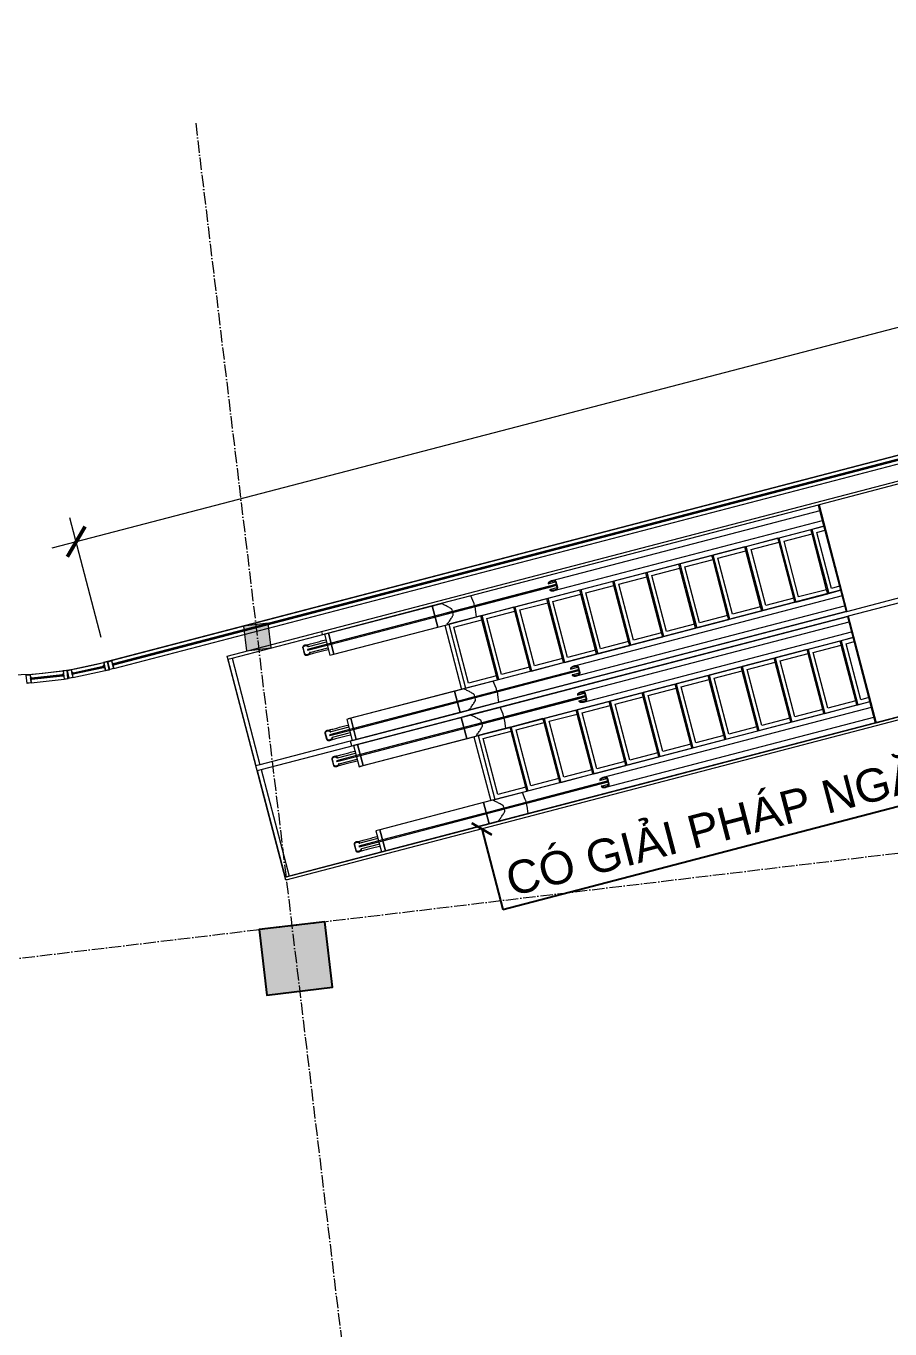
# Model space of a CAD drawing. Header units: millimetres. Extents: x -20211 to 105142, y -25405 to 48204.
# Drawn here: x 46216 to 56658, y 23342 to 39103 of the extents above; entities that cross this region are included whole.
import ezdxf

# ---------------------------------------------------------------- set-up
doc = ezdxf.new("R2010")
doc.units = ezdxf.units.MM
doc.linetypes.add('Grid Line', pattern=[4.2, 3, -0.6, 0, -0.6])
doc.layers.get('Defpoints').update_dxf_attribs({"color": 230})
for name, color, linetype, lineweight in [('CHU', 181, 'Continuous', 5), ('CUA', 31, 'Continuous', 9), ('DIM', 1, 'Continuous', 5), ('gf$0$A-_DETA----_E', 8, 'Continuous', 9), ('NET-CAT', 3, 'Continuous', 15), ('NET-THAY', 2, 'Continuous', 9), ('THIET-BI-1', 26, 'Continuous', 5), ('TRUC', 225, 'Continuous', 5), ('X-COT HAM$0$LC.HA', 8, 'Continuous', 9)]:
    doc.layers.add(name, color=color, linetype=linetype, lineweight=lineweight)
doc.styles.add('Arial_3', font='arial_0.ttf', dxfattribs={"height": 400})
doc.styles.add('TA1', font='arial_0.ttf')
doc.dimstyles.new('D_200_KTx2', dxfattribs={"dimtxt": 400, "dimasz": 300, "dimexe": 300, "dimexo": 300, "dimgap": 160, "dimtad": 1, "dimdec": 0, "dimzin": 9, "dimtxsty": 'TA1', "dimblk": 'ARCHTICK', "dimcen": 1, "dimdle": 300, "dimclrd": 256, "dimclre": 256, "dimclrt": 7, "dimadec": 0, "dimazin": 0, "dimtfac": 1, "dimtdec": 0, "dimtix": 1, "dimtmove": 1, "dimatfit": 3, "dimldrblk": 'ARCHTICK', "dimfxl": 0, "dimtolj": 1, "dimtzin": 0, "dimlwd": -1, "dimlwe": -1, "dimarcsym": 0})

# ---------------------------------------------------------------- blocks, each defined once
blk = doc.blocks.new('_ARCHTICK')
at = {"color": 0, "linetype": 'ByBlock', "const_width": 0.15}
blk.add_lwpolyline([(-0.5, -0.5), (0.5, 0.5)], dxfattribs=at)
blk = doc.blocks.new('*D75')
at = {"layer": 'Defpoints', "color": 0, "transparency": 16777216}
for p in [(69582, 38813), (69961, 37362), (47201, 31415)]:
    blk.add_point(p, dxfattribs=at)
at = {"layer": 'DIM', "transparency": 16777216}
for p, q in [((69885, 37652), (69506, 39103)), ((46532, 32790), (69872, 38889)), ((47125, 31705), (46746, 33156))]:
    blk.add_line(p, q, dxfattribs=at)
at = {"layer": 'DIM', "transparency": 16777216, "xscale": 300, "yscale": 300, "zscale": 300}
for p, rotation in [((69582, 38813), 14.6428708967525), ((46822, 32866), 194.6428708967525)]:
    blk.add_blockref('_ARCHTICK', p, dxfattribs=dict(at, rotation=rotation))
at = {"layer": 'DIM', "color": 7, "transparency": 16777216, "insert": (58110, 36192), "char_height": 400, "attachment_point": 5, "rotation": 14.6429, "style": 'TA1', "bg_fill": 3, "box_fill_scale": 1.1, "bg_fill_color": 256, "bg_fill_true_color": 13158600, "bg_fill_transparency": 0}
blk.add_mtext('\\A1;23524', dxfattribs=at)
blk = doc.blocks.new('escalator')
for p, q in [((0, -38), (0, -1370)), ((0, -38), (51, -38)), ((0, -38), (0, -1370)), ((51, -38), (2639, -38)), ((51, -38), (51, -1370)), ((908, -134), (908, -208)), ((915, -208), (915, -134)), ((973, -134), (980, -134)), ((980, -134), (1204, -134)), ((1254, -38), (1204, -38)), ((1204, -38), (1204, -303)), ((1254, -303), (1254, -38)), ((2551, -38), (1254, -38)), ((1254, -38), (1254, -303)), ((2551, -38), (2551, -303)), ((2663, -38), (2551, -38)), ((2551, -303), (2551, -38)), ((2639, -38), (2690, -38)), ((2639, -38), (2690, -38)), ((2639, -38), (2639, -38)), ((3036, -38), (2663, -38)), ((2690, -38), (2690, -38)), ((2773, -163), (2773, -145)), ((3048, -129), (3036, -38)), ((7375, -38), (3036, -38)), ((3048, -137), (3048, -129)), ((3049, -145), (3048, -137)), ((3049, -163), (3049, -145)), ((3976, -134), (3986, -134)), ((3986, -134), (3976, -134)), ((3986, -134), (4066, -134)), ((7375, -109), (4026, -109)), ((4066, -134), (4066, -208)), ((4076, -208), (4076, -134)), ((7385, -38), (7375, -38)), ((7375, -38), (7375, -1370)), ((8493, -38), (7385, -38)), ((7385, -38), (7385, -1370)), ((7385, -1370), (7385, -38)), ((1254, -166), (958, -166)), ((958, -166), (958, -176)), ((958, -176), (1254, -176)), ((980, -208), (973, -208)), ((980, -208), (1204, -208)), ((1204, -303), (1254, -303)), ((1254, -176), (1254, -166)), ((2694, -166), (1254, -166)), ((1254, -166), (1254, -176)), ((1254, -176), (4015, -176)), ((1254, -303), (2551, -303)), ((2551, -303), (2663, -303)), ((2639, -303), (2639, -1104)), ((2663, -303), (3036, -303)), ((3090, -304), (2690, -304)), ((2690, -304), (2690, -1104)), ((2694, -171), (2694, -163)), ((2694, -163), (2773, -163)), ((2694, -178), (2694, -171)), ((2773, -178), (2694, -178)), ((4015, -166), (2697, -166)), ((2773, -163), (3049, -163)), ((2773, -197), (2773, -178)), ((3049, -178), (2773, -178)), ((3036, -303), (3048, -212)), ((3036, -303), (7375, -303)), ((3048, -205), (3049, -197)), ((3048, -212), (3048, -205)), ((3049, -163), (4066, -163)), ((3049, -197), (3049, -178)), ((4066, -178), (3049, -178)), ((3090, -354), (3090, -304)), ((3090, -304), (3102, -304)), ((3502, -304), (3102, -304)), ((3102, -304), (3102, -1104)), ((3104, -1104), (3104, -304)), ((3502, -354), (3502, -304)), ((3502, -304), (3515, -304)), ((3915, -304), (3515, -304)), ((3515, -304), (3515, -1104)), ((3516, -1104), (3516, -304)), ((3915, -354), (3915, -304)), ((3915, -304), (3927, -304)), ((4327, -304), (3927, -304)), ((3927, -304), (3927, -1104)), ((3929, -1104), (3929, -304)), ((3986, -208), (3976, -208)), ((3976, -208), (3986, -208)), ((4066, -208), (3986, -208)), ((4015, -176), (4015, -166)), ((4015, -166), (4066, -166)), ((4066, -176), (4015, -176)), ((4026, -232), (7375, -232)), ((4327, -354), (4327, -304)), ((4327, -304), (4339, -304)), ((4740, -304), (4340, -304)), ((4340, -304), (4340, -1104)), ((4341, -1104), (4341, -304)), ((4740, -354), (4740, -304)), ((4740, -304), (4752, -304)), ((5152, -304), (4752, -304)), ((4752, -304), (4752, -1104)), ((4753, -1104), (4753, -304)), ((5152, -354), (5152, -304)), ((5152, -304), (5164, -304)), ((5564, -304), (5164, -304)), ((5164, -304), (5164, -1104)), ((5166, -1104), (5166, -304)), ((5564, -354), (5564, -304)), ((5564, -304), (5577, -304)), ((5977, -304), (5577, -304)), ((5577, -304), (5577, -1104)), ((5578, -1104), (5578, -304)), ((5977, -354), (5977, -304)), ((5977, -304), (5989, -304)), ((6389, -304), (5989, -304)), ((5989, -304), (5989, -1104)), ((5991, -1104), (5991, -304)), ((6389, -354), (6389, -304)), ((6389, -304), (6401, -304)), ((6802, -304), (6402, -304)), ((6402, -304), (6402, -1104)), ((6403, -1104), (6403, -304)), ((6802, -354), (6802, -304)), ((6802, -304), (6814, -304)), ((7214, -304), (6814, -304)), ((6814, -304), (6814, -1104)), ((6815, -1104), (6815, -304)), ((7214, -354), (7214, -304)), ((7214, -304), (7226, -304)), ((7375, -304), (7226, -304)), ((7226, -304), (7226, -1104)), ((7228, -1104), (7228, -304)), ((2740, -1054), (2740, -354)), ((2740, -354), (3090, -354)), ((3090, -1054), (3090, -354)), ((3153, -1054), (3153, -354)), ((3153, -354), (3502, -354)), ((3502, -1054), (3502, -354)), ((3565, -1054), (3565, -354)), ((3565, -354), (3915, -354)), ((3915, -1054), (3915, -354)), ((3977, -1054), (3977, -354)), ((3977, -354), (4327, -354)), ((4327, -1054), (4327, -354)), ((4390, -1054), (4390, -354)), ((4390, -354), (4740, -354)), ((4740, -1054), (4740, -354)), ((4802, -1054), (4802, -354)), ((4802, -354), (5152, -354)), ((5152, -1054), (5152, -354)), ((5214, -1054), (5214, -354)), ((5214, -354), (5564, -354)), ((5564, -1054), (5564, -354)), ((5627, -1054), (5627, -354)), ((5627, -354), (5977, -354)), ((5977, -1054), (5977, -354)), ((6039, -1054), (6039, -354)), ((6039, -354), (6389, -354)), ((6389, -1053), (6389, -354)), ((6452, -1054), (6452, -354)), ((6452, -354), (6802, -354)), ((6802, -1054), (6802, -354)), ((6864, -1054), (6864, -354)), ((6864, -354), (7214, -354)), ((7214, -1054), (7214, -354)), ((7276, -1054), (7276, -354)), ((7276, -354), (7375, -354)), ((3090, -1054), (2740, -1054)), ((3090, -1104), (3090, -1054)), ((3502, -1054), (3153, -1054)), ((3502, -1104), (3502, -1054)), ((3915, -1054), (3565, -1054)), ((3915, -1104), (3915, -1054)), ((4327, -1054), (3977, -1054)), ((4327, -1104), (4327, -1054)), ((4740, -1054), (4390, -1054)), ((4740, -1104), (4740, -1054)), ((5152, -1054), (4802, -1054)), ((5152, -1104), (5152, -1054)), ((5564, -1054), (5214, -1054)), ((5564, -1104), (5564, -1054)), ((5977, -1054), (5627, -1054)), ((5977, -1104), (5977, -1054)), ((6389, -1054), (6039, -1054)), ((6389, -1104), (6389, -1054)), ((6802, -1054), (6452, -1054)), ((6802, -1104), (6802, -1054)), ((7214, -1054), (6864, -1054)), ((7214, -1104), (7214, -1054)), ((7375, -1054), (7276, -1054)), ((908, -1200), (908, -1274)), ((915, -1274), (915, -1200)), ((1254, -1232), (958, -1232)), ((958, -1232), (958, -1242)), ((958, -1242), (1254, -1242)), ((973, -1200), (980, -1200)), ((1204, -1200), (980, -1200)), ((1254, -1104), (1204, -1104)), ((1204, -1104), (1204, -1369)), ((2639, -1104), (1222, -1104)), ((1254, -1369), (1254, -1104)), ((2551, -1104), (1254, -1104)), ((1254, -1104), (1254, -1369)), ((1254, -1242), (1254, -1232)), ((2694, -1232), (1254, -1232)), ((1254, -1232), (1254, -1242)), ((1254, -1242), (4015, -1242)), ((2551, -1104), (2551, -1369)), ((2663, -1104), (2551, -1104)), ((2551, -1369), (2551, -1104)), ((2690, -1104), (2639, -1104)), ((3036, -1104), (2663, -1104)), ((2690, -1104), (3090, -1104)), ((2694, -1237), (2694, -1229)), ((2694, -1229), (2773, -1229)), ((4015, -1232), (2694, -1232)), ((2694, -1244), (2694, -1237)), ((2773, -1244), (2694, -1244)), ((2773, -1229), (2773, -1211)), ((2773, -1229), (3049, -1229)), ((2773, -1263), (2773, -1244)), ((3049, -1244), (2773, -1244)), ((7375, -1104), (3036, -1104)), ((3048, -1195), (3036, -1104)), ((3048, -1203), (3048, -1195)), ((3049, -1211), (3048, -1203)), ((3049, -1229), (3049, -1211)), ((3049, -1229), (4066, -1229)), ((3049, -1263), (3049, -1244)), ((4066, -1244), (3049, -1244)), ((3102, -1104), (3090, -1104)), ((3102, -1104), (3502, -1104)), ((3515, -1104), (3502, -1104)), ((3515, -1104), (3915, -1104)), ((3927, -1104), (3915, -1104)), ((3927, -1104), (4327, -1104)), ((3976, -1200), (3986, -1200)), ((3986, -1200), (3976, -1200)), ((3986, -1200), (4066, -1200)), ((4015, -1242), (4015, -1232)), ((4015, -1232), (4066, -1232)), ((4066, -1242), (4015, -1242)), ((7375, -1175), (4026, -1175)), ((4066, -1200), (4066, -1274)), ((4076, -1274), (4076, -1200)), ((4339, -1104), (4327, -1104)), ((4340, -1104), (4740, -1104)), ((4752, -1104), (4740, -1104)), ((4752, -1104), (5152, -1104)), ((5164, -1104), (5152, -1104)), ((5164, -1104), (5564, -1104)), ((5577, -1104), (5564, -1104)), ((5577, -1104), (5977, -1104)), ((5989, -1104), (5977, -1104)), ((5989, -1104), (6389, -1104)), ((6401, -1104), (6389, -1104)), ((6402, -1104), (6802, -1104)), ((6814, -1104), (6802, -1104)), ((6814, -1104), (7214, -1104)), ((7226, -1104), (7214, -1104)), ((7226, -1104), (7375, -1104)), ((51, -1370), (0, -1370)), ((1222, -1370), (51, -1370)), ((980, -1274), (973, -1274)), ((1204, -1274), (980, -1274)), ((1204, -1369), (1254, -1369)), ((2690, -1370), (1222, -1370)), ((1254, -1369), (2551, -1369)), ((2551, -1369), (2663, -1369)), ((2663, -1369), (3036, -1369)), ((7375, -1370), (2690, -1370)), ((3036, -1369), (3048, -1278)), ((3036, -1369), (7375, -1369)), ((3048, -1271), (3049, -1263)), ((3048, -1278), (3048, -1271)), ((3986, -1274), (3976, -1274)), ((3976, -1274), (3986, -1274)), ((4066, -1274), (3986, -1274)), ((4026, -1299), (7374, -1299)), ((7375, -1370), (7385, -1370)), ((7385, -1370), (8493, -1370)), ((0, -1430), (0, -2762)), ((0, -1430), (51, -1430)), ((0, -1430), (0, -2762)), ((51, -1430), (1222, -1430)), ((51, -1430), (51, -2762)), ((908, -1526), (908, -1600)), ((915, -1600), (915, -1526)), ((1254, -1558), (958, -1558)), ((958, -1558), (958, -1568)), ((958, -1568), (1254, -1568)), ((973, -1526), (980, -1526)), ((980, -1526), (1204, -1526)), ((1254, -1431), (1204, -1431)), ((1204, -1431), (1204, -1696)), ((1222, -1430), (2690, -1430)), ((1254, -1696), (1254, -1431)), ((2551, -1431), (1254, -1431)), ((1254, -1431), (1254, -1696)), ((1254, -1568), (1254, -1558)), ((2694, -1558), (1254, -1558)), ((1254, -1558), (1254, -1568)), ((1254, -1568), (4015, -1568)), ((2551, -1431), (2551, -1696)), ((2663, -1431), (2551, -1431)), ((2551, -1696), (2551, -1431)), ((3036, -1431), (2663, -1431)), ((2690, -1430), (7375, -1430)), ((2694, -1563), (2694, -1556)), ((2694, -1556), (2773, -1556)), ((4015, -1558), (2694, -1558)), ((2694, -1571), (2694, -1563)), ((2773, -1571), (2694, -1571)), ((2773, -1556), (2773, -1537)), ((2773, -1556), (3049, -1556)), ((2773, -1589), (2773, -1571)), ((3049, -1571), (2773, -1571)), ((3048, -1522), (3036, -1431)), ((7375, -1431), (3036, -1431)), ((3048, -1529), (3048, -1522)), ((3049, -1537), (3048, -1529)), ((3049, -1556), (3049, -1537)), ((3049, -1556), (4066, -1556)), ((3049, -1589), (3049, -1571)), ((4066, -1571), (3049, -1571)), ((3976, -1526), (3986, -1526)), ((3986, -1526), (3976, -1526)), ((3986, -1526), (4066, -1526)), ((4015, -1568), (4015, -1558)), ((4015, -1558), (4066, -1558)), ((4066, -1568), (4015, -1568)), ((7375, -1501), (4026, -1501)), ((4066, -1526), (4066, -1600)), ((4076, -1600), (4076, -1526)), ((7385, -1430), (7375, -1430)), ((7375, -1430), (7375, -2762)), ((8493, -1430), (7385, -1430)), ((7385, -1430), (7385, -2762)), ((7385, -2762), (7385, -1430)), ((980, -1600), (973, -1600)), ((980, -1600), (1204, -1600)), ((1204, -1696), (1254, -1696)), ((1222, -1696), (2639, -1696)), ((1254, -1696), (2551, -1696)), ((2551, -1696), (2663, -1696)), ((2639, -1696), (2690, -1696)), ((2639, -1696), (2639, -2497)), ((2663, -1696), (3036, -1696)), ((3090, -1696), (2690, -1696)), ((2690, -1696), (2690, -2496)), ((3036, -1696), (3048, -1605)), ((3036, -1696), (7375, -1696)), ((3048, -1597), (3049, -1589)), ((3048, -1605), (3048, -1597)), ((3090, -1746), (3090, -1696)), ((3090, -1696), (3102, -1696)), ((3502, -1696), (3102, -1696)), ((3102, -1696), (3102, -2496)), ((3104, -2496), (3104, -1696)), ((3502, -1746), (3502, -1696)), ((3502, -1696), (3515, -1696)), ((3915, -1696), (3515, -1696)), ((3515, -1696), (3515, -2496)), ((3516, -2496), (3516, -1696)), ((3915, -1746), (3915, -1696)), ((3915, -1696), (3927, -1696)), ((4327, -1696), (3927, -1696)), ((3927, -1696), (3927, -2496)), ((3929, -2496), (3929, -1696)), ((3986, -1600), (3976, -1600)), ((3976, -1600), (3986, -1600)), ((4066, -1600), (3986, -1600)), ((4026, -1625), (7375, -1625)), ((4327, -1746), (4327, -1696)), ((4327, -1696), (4339, -1696)), ((4740, -1696), (4340, -1696)), ((4340, -1696), (4340, -2496)), ((4341, -2496), (4341, -1696)), ((4740, -1746), (4740, -1696)), ((4740, -1696), (4752, -1696)), ((5152, -1696), (4752, -1696)), ((4752, -1696), (4752, -2496)), ((4753, -2496), (4753, -1696)), ((5152, -1746), (5152, -1696)), ((5152, -1696), (5164, -1696)), ((5564, -1696), (5164, -1696)), ((5164, -1696), (5164, -2496)), ((5166, -2496), (5166, -1696)), ((5564, -1746), (5564, -1696)), ((5564, -1696), (5577, -1696)), ((5977, -1696), (5577, -1696)), ((5577, -1696), (5577, -2496)), ((5578, -2496), (5578, -1696)), ((5977, -1746), (5977, -1696)), ((5977, -1696), (5989, -1696)), ((6389, -1696), (5989, -1696)), ((5989, -1696), (5989, -2496)), ((5991, -2496), (5991, -1696)), ((6389, -1746), (6389, -1696)), ((6389, -1696), (6401, -1696)), ((6802, -1696), (6402, -1696)), ((6402, -1696), (6402, -2496)), ((6403, -2496), (6403, -1696)), ((6802, -1746), (6802, -1696)), ((6802, -1696), (6814, -1696)), ((7214, -1696), (6814, -1696)), ((6814, -1696), (6814, -2496)), ((6815, -2496), (6815, -1696)), ((7214, -1746), (7214, -1696)), ((7214, -1696), (7226, -1696)), ((7375, -1696), (7226, -1696)), ((7226, -1696), (7226, -2496)), ((7228, -2496), (7228, -1696)), ((2740, -2446), (2740, -1746)), ((2740, -1746), (3090, -1746)), ((3090, -2446), (3090, -1746)), ((3153, -2446), (3153, -1746)), ((3153, -1746), (3502, -1746)), ((3502, -2446), (3502, -1746)), ((3565, -2446), (3565, -1746)), ((3565, -1746), (3915, -1746)), ((3915, -2446), (3915, -1746)), ((3977, -2446), (3977, -1746)), ((3977, -1746), (4327, -1746)), ((4327, -2446), (4327, -1746)), ((4390, -2446), (4390, -1746)), ((4390, -1746), (4740, -1746)), ((4740, -2446), (4740, -1746)), ((4802, -2446), (4802, -1746)), ((4802, -1746), (5152, -1746)), ((5152, -2446), (5152, -1746)), ((5214, -2446), (5214, -1746)), ((5214, -1746), (5564, -1746)), ((5564, -2446), (5564, -1748)), ((5627, -2446), (5627, -1746)), ((5627, -1746), (5977, -1746)), ((5977, -2446), (5977, -1746)), ((6039, -2446), (6039, -1746)), ((6039, -1746), (6389, -1746)), ((6389, -2446), (6389, -1746)), ((6452, -2446), (6452, -1746)), ((6452, -1746), (6802, -1746)), ((6802, -2446), (6802, -1746)), ((6864, -2446), (6864, -1746)), ((6864, -1746), (7214, -1746)), ((7214, -2446), (7214, -1746)), ((7276, -2446), (7276, -1746)), ((7276, -1746), (7375, -1746)), ((1254, -2497), (1204, -2497)), ((1204, -2497), (1204, -2762)), ((1254, -2762), (1254, -2497)), ((2551, -2497), (1254, -2497)), ((1254, -2497), (1254, -2762)), ((2551, -2497), (2551, -2762)), ((2663, -2497), (2551, -2497)), ((2551, -2762), (2551, -2497)), ((3036, -2497), (2663, -2497)), ((2690, -2496), (3090, -2496)), ((3090, -2446), (2740, -2446)), ((7375, -2497), (3036, -2497)), ((3048, -2588), (3036, -2497)), ((3090, -2496), (3090, -2446)), ((3102, -2496), (3090, -2496)), ((3102, -2496), (3502, -2496)), ((3502, -2446), (3153, -2446)), ((3502, -2496), (3502, -2446)), ((3515, -2496), (3502, -2496)), ((3515, -2496), (3915, -2496)), ((3915, -2446), (3565, -2446)), ((3915, -2496), (3915, -2446)), ((3927, -2496), (3915, -2496)), ((3927, -2496), (4327, -2496)), ((4327, -2446), (3977, -2446)), ((4327, -2496), (4327, -2446)), ((4339, -2496), (4327, -2496)), ((4340, -2496), (4740, -2496)), ((4740, -2446), (4390, -2446)), ((4740, -2496), (4740, -2446)), ((4752, -2496), (4740, -2496)), ((4752, -2496), (5152, -2496)), ((5152, -2446), (4802, -2446)), ((5152, -2496), (5152, -2446)), ((5164, -2496), (5152, -2496)), ((5164, -2496), (5564, -2496)), ((5564, -2446), (5214, -2446)), ((5564, -2496), (5564, -2446)), ((5577, -2496), (5564, -2496)), ((5577, -2496), (5977, -2496)), ((5977, -2446), (5627, -2446)), ((5977, -2496), (5977, -2446)), ((5989, -2496), (5977, -2496)), ((5989, -2496), (6389, -2496)), ((6389, -2446), (6039, -2446)), ((6389, -2496), (6389, -2446)), ((6401, -2496), (6389, -2496)), ((6402, -2496), (6802, -2496)), ((6802, -2446), (6452, -2446)), ((6802, -2496), (6802, -2446)), ((6814, -2496), (6802, -2496)), ((6814, -2496), (7214, -2496)), ((7214, -2446), (6864, -2446)), ((7214, -2496), (7214, -2446)), ((7226, -2496), (7214, -2496)), ((7226, -2496), (7375, -2496)), ((7375, -2446), (7276, -2446)), ((908, -2592), (908, -2666)), ((915, -2666), (915, -2592)), ((1254, -2624), (958, -2624)), ((958, -2624), (958, -2634)), ((958, -2634), (1254, -2634)), ((973, -2592), (980, -2592)), ((980, -2666), (973, -2666)), ((1204, -2592), (980, -2592)), ((1204, -2666), (980, -2666)), ((1254, -2634), (1254, -2624)), ((2694, -2624), (1254, -2624)), ((1254, -2624), (1254, -2634)), ((1254, -2634), (4015, -2634)), ((2694, -2629), (2694, -2622)), ((2694, -2622), (2773, -2622)), ((4015, -2624), (2694, -2624)), ((2694, -2637), (2694, -2629)), ((2773, -2637), (2694, -2637)), ((2773, -2622), (2773, -2603)), ((2773, -2622), (3049, -2622)), ((2773, -2655), (2773, -2637)), ((3049, -2637), (2773, -2637)), ((3036, -2762), (3048, -2671)), ((3048, -2595), (3048, -2588)), ((3049, -2603), (3048, -2595)), ((3048, -2663), (3049, -2655)), ((3048, -2671), (3048, -2663)), ((3049, -2622), (3049, -2603)), ((3049, -2622), (4066, -2622)), ((3049, -2655), (3049, -2637)), ((4066, -2637), (3049, -2637)), ((3976, -2592), (3986, -2592)), ((3986, -2592), (3976, -2592)), ((3986, -2666), (3976, -2666)), ((3976, -2666), (3986, -2666)), ((3986, -2592), (4066, -2592)), ((4066, -2666), (3986, -2666)), ((4015, -2634), (4015, -2624)), ((4015, -2624), (4066, -2624)), ((4066, -2634), (4015, -2634)), ((7375, -2568), (4026, -2568)), ((4066, -2592), (4066, -2666)), ((4076, -2666), (4076, -2592)), ((51, -2762), (0, -2762)), ((2639, -2762), (51, -2762)), ((1204, -2762), (1254, -2762)), ((1254, -2762), (2551, -2762)), ((2551, -2762), (2663, -2762)), ((2690, -2762), (2639, -2762)), ((2690, -2762), (2639, -2762)), ((2639, -2762), (2639, -2762)), ((2663, -2762), (3036, -2762)), ((11350, -2762), (2690, -2762)), ((2690, -2762), (2690, -2762)), ((3036, -2762), (7375, -2762)), ((4026, -2691), (7375, -2691)), ((7375, -2762), (7385, -2762)), ((7385, -2762), (8493, -2762))]:
    blk.add_line(p, q)
at = {"flags": 128}
for points in [[(943, -109), (956, -109), (970, -109), (984, -109), (999, -109), (1014, -109), (1029, -109), (1045, -109), (1061, -109), (1077, -109), (1094, -109), (1111, -109), (1128, -109), (1146, -109), (1163, -109), (1181, -109), (1199, -109), (1204, -109)], [(4076, -134), (4075, -129), (4072, -125), (4068, -121), (4063, -117), (4056, -114), (4048, -112), (4039, -110), (4030, -109), (4021, -109), (4012, -110), (4003, -112), (3996, -114), (3989, -117), (3983, -121), (3979, -125), (3977, -129), (3976, -134)], [(3986, -134), (3986, -130), (3988, -127), (3992, -123), (3996, -121), (4002, -118), (4008, -116), (4015, -115), (4022, -114), (4029, -114), (4037, -115), (4044, -116), (4050, -118), (4055, -121), (4060, -123), (4063, -127), (4065, -130), (4066, -134)], [(1204, -232), (1200, -232), (1183, -232), (1165, -232), (1147, -232), (1130, -232), (1113, -232), (1096, -232), (1079, -232), (1063, -232), (1046, -232), (1031, -232), (1015, -232), (1000, -232), (986, -232), (971, -232), (958, -232), (944, -232), (943, -232)], [(3976, -208), (3977, -212), (3979, -217), (3983, -221), (3989, -224), (3996, -227), (4003, -230), (4012, -232), (4021, -232), (4030, -232), (4039, -232), (4048, -230), (4056, -227), (4063, -224), (4068, -221), (4072, -217), (4075, -212), (4076, -208)], [(4066, -208), (4065, -211), (4063, -215), (4060, -218), (4055, -221), (4050, -223), (4043, -225), (4037, -227), (4029, -227), (4022, -227), (4015, -227), (4008, -225), (4002, -223), (3996, -221), (3992, -218), (3988, -215), (3986, -211), (3986, -208)], [(943, -1175), (956, -1175), (970, -1175), (984, -1175), (999, -1175), (1014, -1175), (1029, -1175), (1045, -1175), (1061, -1175), (1077, -1175), (1094, -1175), (1111, -1175), (1128, -1175), (1146, -1175), (1163, -1175), (1181, -1175), (1199, -1175), (1204, -1175)], [(4076, -1200), (4075, -1195), (4072, -1191), (4068, -1187), (4063, -1183), (4056, -1180), (4048, -1178), (4039, -1176), (4030, -1175), (4021, -1175), (4012, -1176), (4003, -1178), (3996, -1180), (3989, -1183), (3983, -1187), (3979, -1191), (3977, -1195), (3976, -1200)], [(3986, -1200), (3986, -1196), (3988, -1193), (3992, -1189), (3996, -1187), (4002, -1184), (4008, -1182), (4015, -1181), (4022, -1180), (4029, -1180), (4037, -1181), (4043, -1182), (4050, -1184), (4055, -1187), (4060, -1189), (4063, -1193), (4065, -1196), (4066, -1200)], [(1204, -1299), (1200, -1299), (1183, -1299), (1165, -1299), (1147, -1299), (1130, -1299), (1113, -1299), (1096, -1299), (1079, -1299), (1063, -1299), (1046, -1299), (1031, -1299), (1015, -1299), (1000, -1299), (986, -1299), (971, -1299), (958, -1299), (944, -1299), (943, -1299)], [(3976, -1274), (3977, -1278), (3979, -1283), (3983, -1287), (3989, -1290), (3996, -1293), (4003, -1296), (4012, -1298), (4021, -1298), (4030, -1298), (4039, -1298), (4048, -1296), (4056, -1293), (4063, -1290), (4068, -1287), (4072, -1283), (4075, -1278), (4076, -1274)], [(4066, -1274), (4065, -1277), (4063, -1281), (4060, -1284), (4055, -1287), (4050, -1289), (4044, -1291), (4037, -1293), (4029, -1293), (4022, -1293), (4015, -1293), (4008, -1291), (4002, -1289), (3996, -1287), (3992, -1284), (3988, -1281), (3986, -1277), (3986, -1274)], [(943, -1501), (956, -1501), (970, -1501), (984, -1501), (999, -1501), (1014, -1501), (1029, -1501), (1045, -1501), (1061, -1501), (1077, -1501), (1094, -1501), (1111, -1501), (1128, -1501), (1146, -1501), (1163, -1501), (1181, -1501), (1199, -1501), (1204, -1501)], [(4076, -1526), (4075, -1522), (4072, -1517), (4068, -1513), (4063, -1510), (4056, -1507), (4048, -1504), (4039, -1502), (4030, -1502), (4021, -1502), (4012, -1502), (4003, -1504), (3996, -1507), (3989, -1510), (3983, -1513), (3979, -1517), (3977, -1522), (3976, -1526)], [(3986, -1526), (3986, -1523), (3988, -1519), (3992, -1516), (3996, -1513), (4002, -1511), (4008, -1509), (4015, -1507), (4022, -1507), (4029, -1507), (4037, -1507), (4044, -1509), (4050, -1511), (4055, -1513), (4060, -1516), (4063, -1519), (4065, -1523), (4066, -1526)], [(1204, -1625), (1200, -1625), (1183, -1625), (1165, -1625), (1147, -1625), (1130, -1625), (1113, -1625), (1096, -1625), (1079, -1625), (1063, -1625), (1046, -1625), (1031, -1625), (1015, -1625), (1000, -1625), (986, -1625), (971, -1625), (958, -1625), (944, -1625), (943, -1625)], [(3976, -1600), (3977, -1605), (3979, -1609), (3983, -1613), (3989, -1617), (3996, -1620), (4003, -1622), (4012, -1624), (4021, -1625), (4030, -1625), (4039, -1624), (4048, -1622), (4056, -1620), (4063, -1617), (4068, -1613), (4072, -1609), (4075, -1605), (4076, -1600)], [(4066, -1600), (4065, -1604), (4063, -1607), (4060, -1611), (4055, -1613), (4050, -1616), (4043, -1618), (4037, -1619), (4029, -1620), (4022, -1620), (4015, -1619), (4008, -1618), (4002, -1616), (3996, -1613), (3992, -1611), (3988, -1607), (3986, -1604), (3986, -1600)], [(943, -2568), (956, -2568), (970, -2568), (984, -2568), (999, -2568), (1014, -2568), (1029, -2568), (1045, -2568), (1061, -2568), (1077, -2568), (1094, -2568), (1111, -2568), (1128, -2568), (1146, -2568), (1163, -2568), (1181, -2568), (1199, -2568), (1204, -2568)], [(4076, -2592), (4075, -2588), (4072, -2583), (4068, -2579), (4063, -2576), (4056, -2573), (4048, -2570), (4039, -2568), (4030, -2568), (4021, -2568), (4012, -2568), (4003, -2570), (3996, -2573), (3989, -2576), (3983, -2579), (3979, -2583), (3977, -2588), (3976, -2592)], [(3976, -2666), (3977, -2671), (3979, -2675), (3983, -2679), (3989, -2683), (3996, -2686), (4003, -2688), (4012, -2690), (4021, -2691), (4030, -2691), (4039, -2690), (4048, -2688), (4056, -2686), (4063, -2683), (4068, -2679), (4072, -2675), (4075, -2671), (4076, -2666)], [(3986, -2592), (3986, -2589), (3988, -2585), (3992, -2582), (3996, -2579), (4002, -2577), (4008, -2575), (4015, -2573), (4022, -2573), (4029, -2573), (4037, -2573), (4043, -2575), (4050, -2577), (4055, -2579), (4060, -2582), (4063, -2585), (4065, -2589), (4066, -2592)], [(4066, -2666), (4065, -2670), (4063, -2673), (4060, -2677), (4055, -2679), (4050, -2682), (4044, -2684), (4037, -2685), (4029, -2686), (4022, -2686), (4015, -2685), (4008, -2684), (4002, -2682), (3996, -2679), (3992, -2677), (3988, -2673), (3986, -2670), (3986, -2666)], [(1204, -2691), (1200, -2691), (1183, -2691), (1165, -2691), (1147, -2691), (1130, -2691), (1113, -2691), (1096, -2691), (1079, -2691), (1063, -2691), (1046, -2691), (1031, -2691), (1015, -2691), (1000, -2691), (986, -2691), (971, -2691), (958, -2691), (944, -2691), (943, -2691)]]:
    blk.add_lwpolyline(points, dxfattribs=at)
for points, knots in [([(980, -134), (980, -132), (980, -129), (978, -127), (978, -125), (977, -124), (976, -123), (975, -121), (974, -120), (972, -118), (970, -117), (969, -116), (968, -116), (967, -115), (965, -114), (962, -113), (960, -112), (957, -111), (954, -110), (947, -109), (941, -109), (936, -109), (933, -110), (930, -111), (928, -111), (926, -112), (924, -113), (921, -114), (919, -115), (918, -116), (916, -117), (914, -120), (912, -122), (911, -123), (910, -125), (909, -127), (908, -130), (908, -133), (908, -134)], [0, 0, 0, 0, 0.055556, 0.083333, 0.097222, 0.111111, 0.125, 0.138889, 0.166667, 0.194444, 0.208333, 0.222222, 0.236111, 0.25, 0.277778, 0.305556, 0.333333, 0.361111, 0.388889, 0.444444, 0.555556, 0.583333, 0.611111, 0.638889, 0.666667, 0.6875, 0.708333, 0.75, 0.770833, 0.78125, 0.791667, 0.833333, 0.875, 0.885417, 0.895833, 0.916667, 0.958333, 1, 1, 1, 1]), ([(915, -134), (915, -132), (915, -130), (916, -128), (917, -127), (917, -126), (918, -125), (919, -124), (920, -122), (921, -121), (922, -120), (923, -119), (925, -118), (927, -117), (929, -117), (931, -116), (933, -115), (935, -115), (937, -114), (941, -114), (946, -114), (951, -115), (954, -115), (957, -116), (959, -117), (962, -118), (963, -119), (964, -120), (964, -120), (965, -121), (967, -123), (969, -124), (970, -126), (970, -127), (971, -128), (972, -131), (973, -133), (973, -134)], [0, 0, 0, 0, 0.055556, 0.083333, 0.097222, 0.111111, 0.125, 0.138889, 0.166667, 0.194444, 0.208333, 0.222222, 0.25, 0.277778, 0.305556, 0.333333, 0.361111, 0.388889, 0.416667, 0.444444, 0.555556, 0.611111, 0.638889, 0.666667, 0.708333, 0.75, 0.770833, 0.776042, 0.78125, 0.791667, 0.833333, 0.875, 0.885417, 0.895833, 0.916667, 0.958333, 1, 1, 1, 1]), ([(2773, -145), (2773, -144), (2773, -142), (2772, -140), (2772, -139), (2771, -138), (2771, -136), (2770, -135), (2769, -133), (2768, -131), (2766, -130), (2766, -129)], [0, 0, 0, 0, 0.166667, 0.25, 0.333333, 0.416667, 0.5, 0.583333, 0.666667, 0.833333, 1, 1, 1, 1]), ([(908, -208), (908, -209), (908, -212), (910, -215), (910, -217), (911, -218), (912, -219), (913, -220), (914, -222), (916, -224), (917, -225), (919, -226), (921, -227), (923, -228), (925, -229), (928, -230), (931, -231), (933, -232), (936, -232), (941, -233), (947, -233), (954, -231), (957, -231), (960, -230), (963, -228), (967, -227), (968, -226), (969, -225), (970, -225), (971, -224), (974, -222), (976, -219), (977, -218), (978, -217), (979, -215), (980, -212), (980, -209), (980, -208)], [0, 0, 0, 0, 0.055556, 0.083333, 0.097222, 0.111111, 0.125, 0.138889, 0.166667, 0.194444, 0.208333, 0.222222, 0.25, 0.277778, 0.305556, 0.333333, 0.361111, 0.388889, 0.416667, 0.444444, 0.555556, 0.611111, 0.638889, 0.666667, 0.708333, 0.75, 0.770833, 0.776042, 0.78125, 0.791667, 0.833333, 0.875, 0.885417, 0.895833, 0.916667, 0.958333, 1, 1, 1, 1]), ([(973, -208), (972, -209), (972, -211), (971, -213), (971, -215), (970, -216), (969, -216), (969, -218), (967, -219), (966, -220), (965, -221), (964, -222), (963, -222), (962, -223), (960, -224), (958, -225), (956, -225), (954, -226), (951, -227), (946, -228), (941, -228), (937, -227), (935, -227), (933, -226), (931, -226), (929, -225), (927, -224), (925, -223), (924, -222), (923, -222), (922, -221), (920, -219), (918, -217), (917, -216), (917, -215), (916, -213), (915, -211), (915, -209), (915, -208)], [0, 0, 0, 0, 0.055556, 0.083333, 0.097222, 0.111111, 0.125, 0.138889, 0.166667, 0.194444, 0.208333, 0.222222, 0.236111, 0.25, 0.277778, 0.305556, 0.333333, 0.361111, 0.388889, 0.444444, 0.555556, 0.583333, 0.611111, 0.638889, 0.666667, 0.6875, 0.708333, 0.75, 0.770833, 0.78125, 0.791667, 0.833333, 0.875, 0.885417, 0.895833, 0.916667, 0.958333, 1, 1, 1, 1]), ([(980, -1200), (980, -1198), (980, -1195), (978, -1193), (978, -1191), (977, -1190), (976, -1189), (975, -1187), (974, -1186), (972, -1184), (970, -1183), (969, -1182), (968, -1182), (967, -1181), (965, -1180), (962, -1179), (960, -1178), (957, -1177), (954, -1176), (947, -1175), (941, -1175), (936, -1176), (933, -1176), (931, -1177), (928, -1177), (926, -1178), (924, -1179), (921, -1180), (919, -1182), (918, -1182), (916, -1183), (914, -1186), (912, -1188), (911, -1189), (910, -1191), (909, -1193), (908, -1196), (908, -1199), (908, -1200)], [0, 0, 0, 0, 0.055556, 0.083333, 0.097222, 0.111111, 0.125, 0.138889, 0.166667, 0.194444, 0.208333, 0.222222, 0.236111, 0.25, 0.277778, 0.305556, 0.333333, 0.361111, 0.388889, 0.444444, 0.555556, 0.583333, 0.611111, 0.638889, 0.666667, 0.6875, 0.708333, 0.75, 0.770833, 0.78125, 0.791667, 0.833333, 0.875, 0.885417, 0.895833, 0.916667, 0.958333, 1, 1, 1, 1]), ([(915, -1200), (915, -1198), (915, -1196), (916, -1194), (917, -1193), (917, -1192), (918, -1191), (919, -1190), (920, -1188), (921, -1187), (922, -1186), (923, -1185), (925, -1185), (927, -1184), (929, -1183), (931, -1182), (933, -1181), (935, -1181), (937, -1180), (941, -1180), (946, -1180), (951, -1181), (954, -1182), (957, -1182), (959, -1183), (962, -1185), (963, -1185), (964, -1186), (964, -1186), (965, -1187), (967, -1189), (969, -1190), (970, -1192), (970, -1193), (971, -1194), (972, -1197), (973, -1199), (973, -1200)], [0, 0, 0, 0, 0.055556, 0.083333, 0.097222, 0.111111, 0.125, 0.138889, 0.166667, 0.194444, 0.208333, 0.222222, 0.25, 0.277778, 0.305556, 0.333333, 0.361111, 0.388889, 0.416667, 0.444444, 0.555556, 0.611111, 0.638889, 0.666667, 0.708333, 0.75, 0.770833, 0.776042, 0.78125, 0.791667, 0.833333, 0.875, 0.885417, 0.895833, 0.916667, 0.958333, 1, 1, 1, 1]), ([(2773, -1211), (2773, -1210), (2773, -1208), (2772, -1206), (2772, -1205), (2771, -1204), (2771, -1202), (2770, -1201), (2769, -1199), (2767, -1197), (2766, -1196), (2765, -1195)], [0, 0, 0, 0, 0.166667, 0.25, 0.333333, 0.416667, 0.5, 0.583333, 0.666667, 0.833333, 1, 1, 1, 1]), ([(908, -1274), (908, -1275), (908, -1278), (910, -1281), (910, -1283), (911, -1284), (912, -1285), (913, -1286), (914, -1288), (916, -1290), (917, -1291), (919, -1292), (921, -1293), (923, -1294), (925, -1295), (928, -1296), (930, -1297), (933, -1298), (936, -1298), (941, -1299), (947, -1299), (954, -1297), (957, -1297), (960, -1296), (963, -1294), (967, -1293), (968, -1292), (969, -1291), (970, -1291), (971, -1290), (974, -1288), (976, -1286), (977, -1284), (978, -1283), (979, -1281), (980, -1278), (980, -1275), (980, -1274)], [0, 0, 0, 0, 0.055556, 0.083333, 0.097222, 0.111111, 0.125, 0.138889, 0.166667, 0.194444, 0.208333, 0.222222, 0.25, 0.277778, 0.305556, 0.333333, 0.361111, 0.388889, 0.416667, 0.444444, 0.555556, 0.611111, 0.638889, 0.666667, 0.708333, 0.75, 0.770833, 0.776042, 0.78125, 0.791667, 0.833333, 0.875, 0.885417, 0.895833, 0.916667, 0.958333, 1, 1, 1, 1]), ([(973, -1274), (972, -1275), (972, -1277), (971, -1280), (971, -1281), (970, -1282), (969, -1283), (969, -1284), (967, -1285), (966, -1286), (965, -1287), (964, -1288), (963, -1288), (962, -1289), (960, -1290), (958, -1291), (956, -1291), (954, -1292), (951, -1293), (946, -1294), (941, -1294), (937, -1293), (935, -1293), (933, -1292), (931, -1292), (929, -1291), (927, -1290), (925, -1289), (924, -1288), (923, -1288), (922, -1287), (920, -1285), (918, -1283), (917, -1282), (917, -1281), (916, -1279), (915, -1277), (915, -1275), (915, -1274)], [0, 0, 0, 0, 0.055556, 0.083333, 0.097222, 0.111111, 0.125, 0.138889, 0.166667, 0.194444, 0.208333, 0.222222, 0.236111, 0.25, 0.277778, 0.305556, 0.333333, 0.361111, 0.388889, 0.444444, 0.555556, 0.583333, 0.611111, 0.638889, 0.666667, 0.6875, 0.708333, 0.75, 0.770833, 0.78125, 0.791667, 0.833333, 0.875, 0.885417, 0.895833, 0.916667, 0.958333, 1, 1, 1, 1]), ([(980, -1526), (980, -1525), (980, -1522), (978, -1519), (978, -1517), (977, -1516), (976, -1515), (975, -1514), (974, -1512), (972, -1511), (970, -1510), (969, -1509), (968, -1508), (967, -1507), (965, -1506), (962, -1505), (960, -1504), (957, -1503), (954, -1503), (947, -1501), (941, -1501), (936, -1502), (933, -1502), (930, -1503), (928, -1504), (926, -1504), (924, -1506), (921, -1507), (919, -1508), (918, -1509), (916, -1510), (914, -1512), (912, -1514), (911, -1516), (910, -1517), (909, -1519), (908, -1522), (908, -1525), (908, -1526)], [0, 0, 0, 0, 0.055556, 0.083333, 0.097222, 0.111111, 0.125, 0.138889, 0.166667, 0.194444, 0.208333, 0.222222, 0.236111, 0.25, 0.277778, 0.305556, 0.333333, 0.361111, 0.388889, 0.444444, 0.555556, 0.583333, 0.611111, 0.638889, 0.666667, 0.6875, 0.708333, 0.75, 0.770833, 0.78125, 0.791667, 0.833333, 0.875, 0.885417, 0.895833, 0.916667, 0.958333, 1, 1, 1, 1]), ([(915, -1526), (915, -1525), (915, -1523), (916, -1520), (917, -1519), (917, -1518), (918, -1517), (919, -1516), (920, -1515), (921, -1514), (922, -1513), (923, -1512), (925, -1511), (927, -1510), (929, -1509), (931, -1508), (933, -1508), (935, -1507), (937, -1507), (941, -1506), (946, -1506), (951, -1507), (954, -1508), (957, -1509), (959, -1510), (962, -1511), (963, -1512), (964, -1512), (964, -1513), (965, -1513), (967, -1515), (969, -1517), (970, -1518), (970, -1519), (971, -1521), (972, -1523), (973, -1525), (973, -1526)], [0, 0, 0, 0, 0.055556, 0.083333, 0.097222, 0.111111, 0.125, 0.138889, 0.166667, 0.194444, 0.208333, 0.222222, 0.25, 0.277778, 0.305556, 0.333333, 0.361111, 0.388889, 0.416667, 0.444444, 0.555556, 0.611111, 0.638889, 0.666667, 0.708333, 0.75, 0.770833, 0.776042, 0.78125, 0.791667, 0.833333, 0.875, 0.885417, 0.895833, 0.916667, 0.958333, 1, 1, 1, 1]), ([(2773, -1537), (2773, -1536), (2773, -1535), (2772, -1533), (2772, -1531), (2771, -1530), (2771, -1529), (2770, -1527), (2769, -1526), (2768, -1524), (2766, -1523), (2766, -1522)], [0, 0, 0, 0, 0.166667, 0.25, 0.333333, 0.416667, 0.5, 0.583333, 0.666667, 0.833333, 1, 1, 1, 1]), ([(908, -1600), (908, -1602), (908, -1605), (910, -1608), (910, -1609), (911, -1610), (912, -1611), (913, -1613), (914, -1614), (916, -1616), (917, -1617), (919, -1618), (921, -1619), (923, -1621), (925, -1622), (928, -1623), (931, -1623), (933, -1624), (936, -1624), (941, -1625), (947, -1625), (954, -1624), (957, -1623), (960, -1622), (963, -1621), (967, -1619), (968, -1618), (969, -1618), (970, -1617), (971, -1616), (974, -1614), (976, -1612), (977, -1610), (978, -1609), (979, -1607), (980, -1604), (980, -1601), (980, -1600)], [0, 0, 0, 0, 0.055556, 0.083333, 0.097222, 0.111111, 0.125, 0.138889, 0.166667, 0.194444, 0.208333, 0.222222, 0.25, 0.277778, 0.305556, 0.333333, 0.361111, 0.388889, 0.416667, 0.444444, 0.555556, 0.611111, 0.638889, 0.666667, 0.708333, 0.75, 0.770833, 0.776042, 0.78125, 0.791667, 0.833333, 0.875, 0.885417, 0.895833, 0.916667, 0.958333, 1, 1, 1, 1]), ([(973, -1600), (972, -1602), (972, -1604), (971, -1606), (971, -1607), (970, -1608), (969, -1609), (969, -1610), (967, -1611), (966, -1613), (965, -1613), (964, -1614), (963, -1615), (962, -1615), (960, -1616), (958, -1617), (956, -1618), (954, -1618), (951, -1619), (946, -1620), (941, -1620), (937, -1620), (935, -1619), (933, -1619), (931, -1618), (929, -1618), (927, -1617), (925, -1616), (924, -1615), (923, -1614), (922, -1613), (920, -1612), (918, -1610), (917, -1608), (917, -1608), (916, -1606), (915, -1603), (915, -1601), (915, -1600)], [0, 0, 0, 0, 0.055556, 0.083333, 0.097222, 0.111111, 0.125, 0.138889, 0.166667, 0.194444, 0.208333, 0.222222, 0.236111, 0.25, 0.277778, 0.305556, 0.333333, 0.361111, 0.388889, 0.444444, 0.555556, 0.583333, 0.611111, 0.638889, 0.666667, 0.6875, 0.708333, 0.75, 0.770833, 0.78125, 0.791667, 0.833333, 0.875, 0.885417, 0.895833, 0.916667, 0.958333, 1, 1, 1, 1]), ([(980, -2592), (980, -2591), (980, -2588), (978, -2585), (978, -2583), (977, -2582), (976, -2581), (975, -2580), (974, -2578), (972, -2577), (970, -2576), (969, -2575), (968, -2574), (967, -2573), (965, -2572), (962, -2571), (960, -2570), (957, -2569), (954, -2569), (947, -2567), (941, -2567), (936, -2568), (933, -2568), (931, -2569), (928, -2570), (926, -2571), (924, -2572), (921, -2573), (919, -2574), (918, -2575), (916, -2576), (914, -2578), (912, -2580), (911, -2582), (910, -2583), (909, -2585), (908, -2588), (908, -2591), (908, -2592)], [0, 0, 0, 0, 0.055556, 0.083333, 0.097222, 0.111111, 0.125, 0.138889, 0.166667, 0.194444, 0.208333, 0.222222, 0.236111, 0.25, 0.277778, 0.305556, 0.333333, 0.361111, 0.388889, 0.444444, 0.555556, 0.583333, 0.611111, 0.638889, 0.666667, 0.6875, 0.708333, 0.75, 0.770833, 0.78125, 0.791667, 0.833333, 0.875, 0.885417, 0.895833, 0.916667, 0.958333, 1, 1, 1, 1]), ([(908, -2666), (908, -2668), (908, -2671), (910, -2674), (910, -2675), (911, -2676), (912, -2677), (913, -2679), (914, -2680), (916, -2682), (917, -2683), (919, -2684), (921, -2685), (923, -2687), (925, -2688), (928, -2689), (930, -2689), (933, -2690), (936, -2691), (941, -2691), (947, -2691), (954, -2690), (957, -2689), (960, -2688), (963, -2687), (967, -2685), (968, -2684), (969, -2684), (970, -2683), (971, -2682), (974, -2680), (976, -2678), (977, -2676), (978, -2675), (979, -2673), (980, -2670), (980, -2667), (980, -2666)], [0, 0, 0, 0, 0.055556, 0.083333, 0.097222, 0.111111, 0.125, 0.138889, 0.166667, 0.194444, 0.208333, 0.222222, 0.25, 0.277778, 0.305556, 0.333333, 0.361111, 0.388889, 0.416667, 0.444444, 0.555556, 0.611111, 0.638889, 0.666667, 0.708333, 0.75, 0.770833, 0.776042, 0.78125, 0.791667, 0.833333, 0.875, 0.885417, 0.895833, 0.916667, 0.958333, 1, 1, 1, 1]), ([(915, -2592), (915, -2591), (915, -2589), (916, -2586), (917, -2585), (917, -2584), (918, -2583), (919, -2582), (920, -2581), (921, -2580), (922, -2579), (923, -2578), (925, -2577), (927, -2576), (929, -2575), (931, -2574), (933, -2574), (935, -2573), (937, -2573), (941, -2572), (946, -2572), (951, -2573), (954, -2574), (957, -2575), (959, -2576), (962, -2577), (963, -2578), (964, -2578), (964, -2579), (965, -2580), (967, -2581), (969, -2583), (970, -2584), (970, -2585), (971, -2587), (972, -2589), (973, -2591), (973, -2592)], [0, 0, 0, 0, 0.055556, 0.083333, 0.097222, 0.111111, 0.125, 0.138889, 0.166667, 0.194444, 0.208333, 0.222222, 0.25, 0.277778, 0.305556, 0.333333, 0.361111, 0.388889, 0.416667, 0.444444, 0.555556, 0.611111, 0.638889, 0.666667, 0.708333, 0.75, 0.770833, 0.776042, 0.78125, 0.791667, 0.833333, 0.875, 0.885417, 0.895833, 0.916667, 0.958333, 1, 1, 1, 1]), ([(973, -2666), (972, -2668), (972, -2670), (971, -2672), (971, -2673), (970, -2674), (969, -2675), (969, -2676), (967, -2677), (966, -2679), (965, -2679), (964, -2680), (963, -2681), (962, -2681), (960, -2682), (958, -2683), (956, -2684), (954, -2685), (951, -2685), (946, -2686), (941, -2686), (937, -2686), (935, -2685), (933, -2685), (931, -2684), (929, -2684), (927, -2683), (925, -2682), (924, -2681), (923, -2680), (922, -2679), (920, -2678), (918, -2676), (917, -2674), (917, -2674), (916, -2672), (915, -2669), (915, -2667), (915, -2666)], [0, 0, 0, 0, 0.055556, 0.083333, 0.097222, 0.111111, 0.125, 0.138889, 0.166667, 0.194444, 0.208333, 0.222222, 0.236111, 0.25, 0.277778, 0.305556, 0.333333, 0.361111, 0.388889, 0.444444, 0.555556, 0.583333, 0.611111, 0.638889, 0.666667, 0.6875, 0.708333, 0.75, 0.770833, 0.78125, 0.791667, 0.833333, 0.875, 0.885417, 0.895833, 0.916667, 0.958333, 1, 1, 1, 1]), ([(2773, -2603), (2773, -2602), (2773, -2601), (2772, -2599), (2772, -2597), (2771, -2596), (2771, -2595), (2770, -2593), (2769, -2592), (2767, -2590), (2766, -2588), (2765, -2588)], [0, 0, 0, 0, 0.166667, 0.25, 0.333333, 0.416667, 0.5, 0.583333, 0.666667, 0.833333, 1, 1, 1, 1])]:
    blk.add_open_spline(points, degree=3, knots=knots)
for points in [[(2766, -129), (2755, -118), (2733, -97), (2699, -66), (2675, -47), (2663, -38)], [(2663, -303), (2675, -294), (2699, -275), (2733, -245), (2755, -223), (2765, -212)], [(2765, -212), (2768, -210), (2771, -205), (2773, -200), (2773, -197)], [(2765, -1195), (2755, -1184), (2733, -1163), (2699, -1132), (2675, -1113), (2663, -1104)], [(2663, -1369), (2675, -1360), (2699, -1341), (2733, -1310), (2755, -1289), (2766, -1278)], [(2766, -1278), (2768, -1276), (2771, -1271), (2773, -1266), (2773, -1263)], [(2766, -1522), (2755, -1511), (2733, -1489), (2699, -1459), (2675, -1440), (2663, -1431)], [(2663, -1696), (2675, -1687), (2699, -1668), (2733, -1637), (2755, -1616), (2765, -1605)], [(2765, -1605), (2768, -1603), (2771, -1598), (2773, -1592), (2773, -1589)], [(2765, -2588), (2755, -2577), (2733, -2555), (2699, -2525), (2675, -2506), (2663, -2497)], [(2663, -2762), (2675, -2753), (2699, -2734), (2733, -2703), (2755, -2682), (2766, -2671)], [(2766, -2671), (2768, -2669), (2771, -2664), (2773, -2658), (2773, -2655)]]:
    blk.add_open_spline(points, degree=3)
at = {"layer": 'gf$0$A-_DETA----_E'}
for p, q in [((1182, -38), (1182, -12)), ((1182, -1430), (1182, -1370))]:
    blk.add_line(p, q, dxfattribs=at)
at = {"layer": 'NET-THAY', "ltscale": 0.5}
blk.add_lwpolyline([(0, 0), (13000, 0), (13000, -2800), (0, -2800)], close=True, dxfattribs=at)
blk.add_lwpolyline([(0, -2762), (12240, -2762)], dxfattribs=at)
blk = doc.blocks.new('ALC1807-ASCENT PLAZA-KET CAU_rvt-1-MẶT BẰNG TẦNG 1')
at = {"layer": 'X-COT HAM$0$LC.HA'}
blk.add_hatch(color=256, dxfattribs=at).paths.add_polyline_path([(48844, 31844), (48880, 31546), (49178, 31582), (49142, 31880)])
blk.add_hatch(color=256, dxfattribs=at).paths.add_polyline_path([(49826, 28269), (49032, 28174), (49127, 27379), (49921, 27475)], flags=0)
at = {"ltscale": 1000}
blk.add_lwpolyline([(48844, 31844), (48880, 31546), (49178, 31582), (49142, 31880)], close=True, dxfattribs=at)
at = {"lineweight": 25}
blk.add_lwpolyline([(49826, 28269), (49032, 28174), (49127, 27379), (49921, 27475)], close=True, dxfattribs=at)
blk = doc.blocks.new('*U133')
for p, q in [((17784, 100, 0), (50, 100, 0)), ((17784, 0, 0), (50, 0, 0)), ((17771, 58, 0), (63, 58, 0)), ((17771, 42, 0), (63, 42, 0))]:
    blk.add_line(p, q)
at = {"color": 1, "lineweight": 0, "ltscale": 10}
blk.add_line((57, 50, 0), (17777, 50, 0), dxfattribs=at)
at = {"ltscale": 100}
blk.add_line((17784, 61, 0), (17784, 39, 0), dxfattribs=at)
blk.add_line((17784, 61, 0), (17784, 39, 0), dxfattribs=at)
for points in [[(57, 47), (57, 52), (17777, 52), (17777, 47)], [(17834, 100), (17834, 0), (17784, 0), (17784, 100)], [(17832, 98), (17832, 2), (17786, 2), (17786, 98)]]:
    blk.add_lwpolyline(points, close=True)
blk.add_lwpolyline([(17777, 52, -0.110226), (17777, 52), (17777, 48, -0.110226), (17777, 48, -0.547587), (17774, 47, 0.371535), (17773, 47, -0.207699), (17769, 47, 0.626616), (17769, 47, 0.088099), (17771, 42), (17771, 44), (17774, 44), (17774, 43), (17778, 46, 0.26277), (17779, 47), (17779, 50), (17779, 53, 0.26277), (17778, 54), (17774, 57), (17774, 56), (17771, 56), (17771, 58, 0.088099), (17769, 53, 0.626616), (17769, 53, -0.207699), (17773, 53, 0.371535), (17774, 53, -0.547587)], format="xyb", close=True)
at = {"elevation": 0}
blk.add_lwpolyline([(17784, 39), (17784, 61), (17772, 61, 0.414214), (17771, 61), (17771, 57, 0.414214), (17772, 57, 0.414214), (17772, 57), (17772, 59, -0.414214), (17773, 60), (17783, 60, -0.414214), (17783, 59), (17783, 40, -0.414214), (17783, 40), (17773, 40, -0.414214), (17772, 40), (17772, 43, 0.414214), (17772, 44, 0.414214), (17771, 43), (17771, 40, 0.414214), (17772, 39), (17784, 39)], format="xyb", dxfattribs=at)
blk.add_lwpolyline([(17784, 40), (17784, 59)], dxfattribs=at)
blk.add_lwpolyline([(17784, 40), (17784, 59)], dxfattribs=at)
blk = doc.blocks.new('*U135')
for p, q in [((450, 100, 0), (50, 100, 0)), ((450, 0, 0), (50, 0, 0)), ((437, 58, 0), (63, 58, 0)), ((437, 42, 0), (63, 42, 0))]:
    blk.add_line(p, q)
at = {"ltscale": 100}
for p, q in [((50, 61, 0), (50, 39, 0)), ((50, 61, 0), (50, 39, 0)), ((450, 61, 0), (450, 39, 0)), ((450, 61, 0), (450, 39, 0))]:
    blk.add_line(p, q, dxfattribs=at)
at = {"color": 1, "lineweight": 0, "ltscale": 10}
blk.add_line((57, 50, 0), (443, 50, 0), dxfattribs=at)
at = {"ltscale": 25, "elevation": 0}
for points in [[(0, 0), (50, 0), (50, 100), (0, 100)], [(2, 2), (48, 2), (48, 98), (2, 98)]]:
    blk.add_lwpolyline(points, close=True, dxfattribs=at)
at = {"elevation": 0}
for points in [[(50, 39), (50, 61), (63, 61, -0.414214), (63, 60), (63, 57, -0.414214), (63, 56, -0.414214), (62, 57), (62, 59, 0.414214), (62, 60), (52, 60, 0.414214), (51, 59), (51, 40, 0.414214), (52, 40), (62, 40, 0.414214), (62, 40), (62, 43, -0.414214), (63, 43, -0.414214), (63, 43), (63, 39, -0.414214), (63, 39), (50, 39)], [(450, 39), (450, 61), (438, 61, 0.414214), (437, 60), (437, 57, 0.414214), (438, 56, 0.414214), (438, 57), (438, 59, -0.414214), (439, 60), (449, 60, -0.414214), (449, 59), (449, 40, -0.414214), (449, 40), (439, 40, -0.414214), (438, 40), (438, 43, 0.414214), (438, 43, 0.414214), (437, 43), (437, 39, 0.414214), (438, 39), (450, 39)]]:
    blk.add_lwpolyline(points, format="xyb", dxfattribs=at)
for points in [[(50, 40), (50, 59)], [(50, 40), (50, 59)], [(450, 40), (450, 59)], [(450, 40), (450, 59)]]:
    blk.add_lwpolyline(points, dxfattribs=at)
for points in [[(57, 52, 0.110226), (57, 52), (57, 48, 0.110226), (57, 48, 0.547587), (60, 47, -0.371535), (61, 47, 0.207699), (65, 47, -0.626616), (65, 47, -0.088099), (63, 42), (63, 44), (60, 44), (60, 43), (56, 46, -0.26277), (55, 47), (55, 50), (55, 53, -0.26277), (56, 54), (60, 57), (60, 56), (63, 56), (63, 58, -0.088099), (65, 53, -0.626616), (65, 53, 0.207699), (61, 53, -0.371535), (60, 53, 0.547587)], [(443, 52, -0.110226), (443, 52), (443, 48, -0.110226), (443, 48, -0.547587), (440, 47, 0.371535), (439, 47, -0.207699), (435, 47, 0.626616), (435, 47, 0.088099), (437, 42), (437, 44), (440, 44), (440, 43), (444, 46, 0.26277), (445, 47), (445, 50), (445, 53, 0.26277), (444, 54), (440, 57), (440, 56), (437, 56), (437, 58, 0.088099), (435, 53, 0.626616), (435, 53, -0.207699), (439, 53, 0.371535), (440, 53, -0.547587)]]:
    blk.add_lwpolyline(points, format="xyb", close=True)
for points in [[(57, 47), (57, 52), (443, 52), (443, 47)], [(500, 100), (500, 0), (450, 0), (450, 100)], [(498, 98), (498, 2), (452, 2), (452, 98)]]:
    blk.add_lwpolyline(points, close=True)

msp = doc.modelspace()

# ---------------------------------------------------------------- linework, layer by layer
at = {"layer": 'NET-THAY'}
msp.add_line((61148.8, 35059.1), (47201.3, 31414.9), dxfattribs=at)
msp.add_arc((45937.3, 36252.5), 5000, 187.96459, 284.64287, dxfattribs=at)
at = {"layer": 'TRUC', "linetype": 'Grid Line', "ltscale": 50}
for p, q in [((48266.2, 37928.6), (51520.8, 10750.7)), ((41585.2, 27281.7), (97259.7, 33950.9))]:
    msp.add_line(p, q, dxfattribs=at)

# ---------------------------------------------------------------- block references
at = {"layer": 'CUA', "extrusion": (6.25811e-10, -2.39518e-09, 1), "rotation": 194.6428708967062}
msp.add_blockref('*U133', (64456, 35923.2, 0), dxfattribs=at)
at = {"layer": 'CUA', "extrusion": (5.24951e-10, -2.41929e-09, 1), "rotation": 192.2425937745993}
msp.add_blockref('*U135', (47201.3, 31414.9, 0), dxfattribs=at)
at = {"layer": 'CUA', "extrusion": (2.84785e-10, -2.45915e-09, 1), "rotation": 186.6057802049881}
msp.add_blockref('*U135', (46712.6, 31308.9, 0), dxfattribs=at)

# ---------------------------------------------------------------- texts
at = {"layer": 'CHU', "color": 7, "insert": (51979.5, 28959.4), "char_height": 400, "width": 8782.01, "attachment_point": 1, "rotation": 14.65372, "line_spacing_factor": 0.936439, "style": 'Arial_3'}
msp.add_mtext('CÓ GIẢI PHÁP NGĂN CHÁY LAN', dxfattribs=at)

# ---------------------------------------------------------------- leaders
msp.add_leader([(51724.4, 29390.6), (51979.5, 28415.1), (60353.2, 30604.7)], dimstyle='D_200_KTx2', override={"dimasz": 200, "dimtad": 0, "dimtfill": 1, "dimarcsym": 2})

# ---------------------------------------------------------------- next in the draw order: dimensions: what is measured, and where the dimension line sits
at = {"layer": 'DIM'}
dim = msp.add_aligned_dim(p1=(47201.3, 31414.9), p2=(69961.3, 37361.6), distance=1500, dimstyle='D_200_KTx2', override={"dimtfill": 1, "dimarcsym": 2}, dxfattribs=at)
dim.commit()
dim.dimension.update_dxf_attribs({"geometry": '*D75', "text_midpoint": (58110, 36192.1)})

# ---------------------------------------------------------------- next in the draw order: block references
at = {"layer": 'NET-CAT'}
msp.add_blockref('ALC1807-ASCENT PLAZA-KET CAU_rvt-1-MẶT BẰNG TẦNG 1', (0, 0), dxfattribs=at)
at = {"layer": 'THIET-BI-1', "rotation": 14.65371874512413}
msp.add_blockref('escalator', (48647, 31480), dxfattribs=at)

doc.saveas('drawing.dxf')
